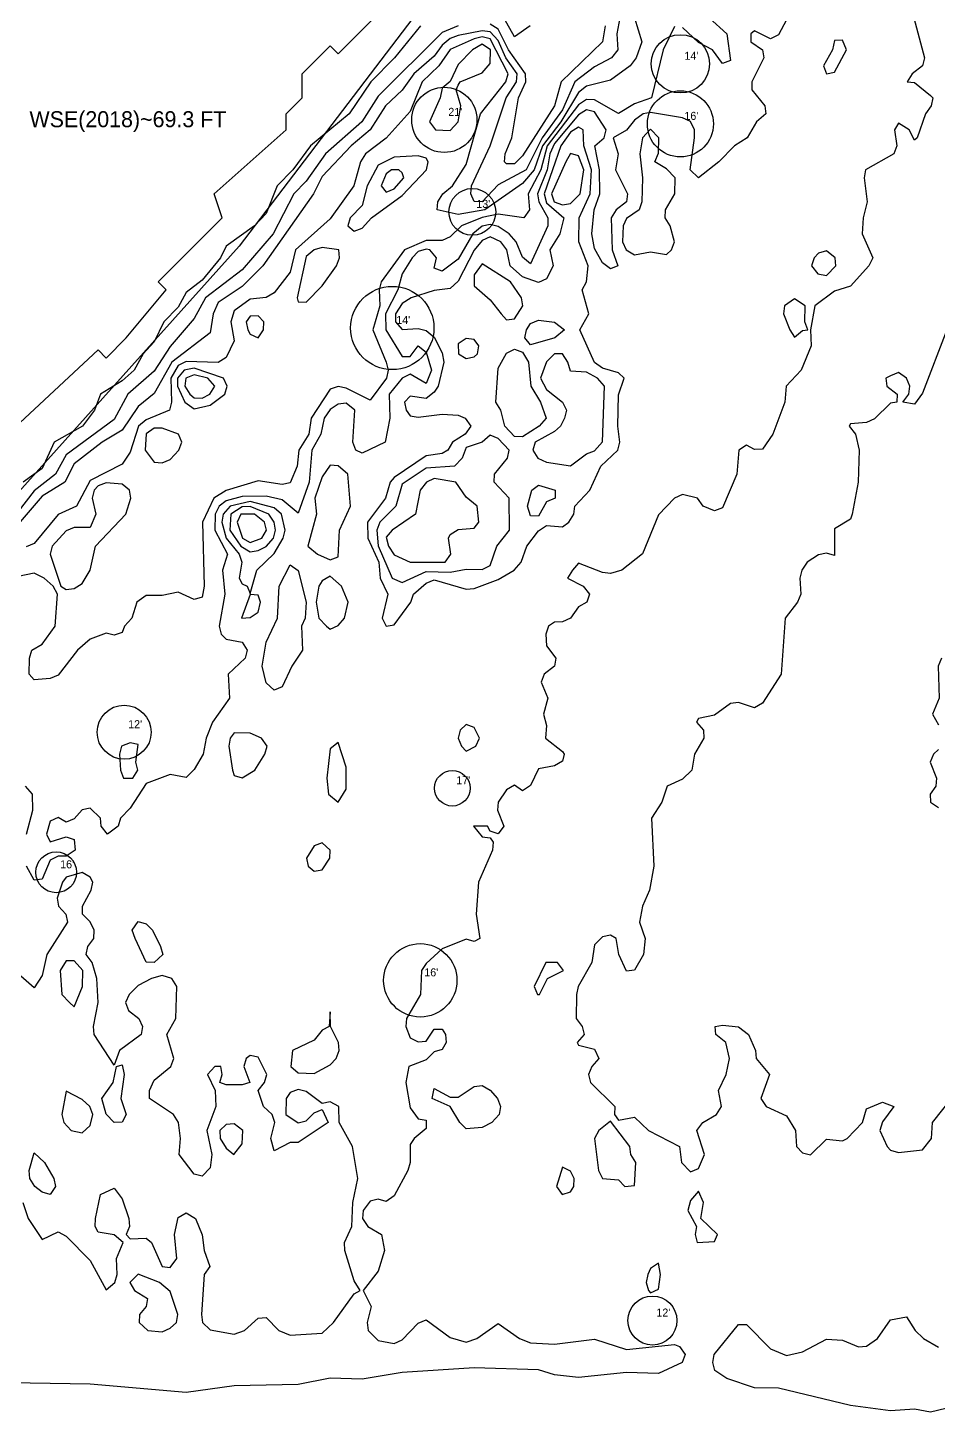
# Model space of a CAD drawing. Extents: x 425736 to 427074, y 1578339 to 1579567.
# Drawn here: x 426025.4 to 426253, y 1578520.6 to 1578866.5 of the extents above; entities that cross this region are included whole.
import ezdxf
from ezdxf.enums import TextEntityAlignment as Align

# ---------------------------------------------------------------- set-up
doc = ezdxf.new("R2010")
doc.units = 21
doc.header["$MEASUREMENT"] = 0
for name, color, linetype in [('C-TOPO-HALF', 9, 'Continuous'), ('C-TOPO-MAJR', 3, 'Continuous'), ('C-TOPO-MINR', 8, 'Continuous'), ('C-WATR-ANNO', 5, 'Continuous'), ('C-WATR-LIDAR', 5, 'Continuous'), ('C-WATR-OVERTURE', 4, 'Continuous'), ('L-PLNT-ANNO', 92, 'Continuous'), ('L-PLNT-TREE', 92, 'Continuous')]:
    doc.layers.add(name, color=color, linetype=linetype)

msp = doc.modelspace()

# ---------------------------------------------------------------- linework, layer by layer
at = {"layer": 'C-TOPO-HALF'}
for points, elevation in [([(426246.8090349076, 1578869), (426249.4922349764, 1578859.0000000002), (426248.958285931, 1578857), (426246.43654822337, 1578855), (426245.1328125, 1578853), (426247, 1578852.8528778085), (426251, 1578849.60815822), (426251.5419695969, 1578849), (426251.2008305021, 1578847.0000000002), (426249.75870532286, 1578845), (426247.6627651792, 1578839), (426247, 1578838.4651711923), (426245.63469387754, 1578841), (426243, 1578842.6865139948), (426241.97967980296, 1578841), (426242.61941631924, 1578837), (426241.8430913349, 1578835), (426234.7542174929, 1578831), (426234.3849159828, 1578829), (426235.19592242665, 1578823), (426234.15100222715, 1578819), (426233.92318651313, 1578815), (426236.59657947684, 1578809), (426235.59860687854, 1578807), (426231, 1578801.9274814706), (426227, 1578800.6693938267), (426222.08080808085, 1578797), (426221.021009418, 1578791), (426221.2077543186, 1578787), (426218.6903521567, 1578781), (426214.95636732626, 1578777), (426214.63253012043, 1578773), (426211.62893710623, 1578765), (426209, 1578761.2473170732), (426207, 1578761.1253012049), (426205, 1578762.181002244), (426203.07849102526, 1578761), (426202.571280133, 1578755), (426198.99999999994, 1578746.6019402756), (426197, 1578745.805551073), (426194.2033898305, 1578747), (426192.801208865, 1578749), (426189, 1578749.9147065813), (426187, 1578749.0003617944), (426183, 1578744.844238856), (426179, 1578735.0429424944), (426173.8614008941, 1578731), (426171, 1578730.1300460957), (426169, 1578730.419456894), (426163, 1578732.773490196), (426161.5050905725, 1578731), (426160.3211275792, 1578729), (426164.1617647059, 1578727), (426165.7965747703, 1578725), (426165.11064842355, 1578723), (426163, 1578721.7933740192), (426161, 1578718.982770998), (426159, 1578718.0447235592), (426157, 1578718.032000938), (426155.57193836174, 1578717), (426154.85724858154, 1578715), (426155, 1578712.0651277823), (426157.3533882204, 1578709), (426157.0465116279, 1578707), (426154.43948126805, 1578705), (426153.70776886924, 1578703), (426155.3687405159, 1578699), (426154.25435323385, 1578695), (426155, 1578692.1636363636), (426154.77654584224, 1578689), (426159, 1578685.6619333697), (426159.4732526357, 1578685), (426159, 1578683.2370909092), (426157, 1578682.1018052679), (426153, 1578681.3123980423), (426151, 1578677.1864781263), (426149, 1578675.854030501), (426147, 1578677.271130262), (426145, 1578676.1172302086), (426142.92877519096, 1578673), (426142.828685259, 1578671), (426144.3868828298, 1578667), (426143, 1578665.0951417002), (426141, 1578665.8158546656), (426140.27245053276, 1578667), (426136.77188328916, 1578667), (426139, 1578664.355987055), (426141, 1578664.1475409835), (426141.6768447837, 1578663), (426141.5115623237, 1578661), (426138.03693061776, 1578653), (426137.4767093435, 1578645), (426138.36341463414, 1578639), (426137, 1578638.2045535399), (426135, 1578638.7635539968), (426129, 1578636.3936699233), (426125, 1578632.7118826828), (426123.80864475464, 1578631), (426123.56339759706, 1578625), (426120.07350840565, 1578619), (426119.9134868421, 1578617), (426121, 1578614.0994681453), (426123, 1578613.1196647324), (426125, 1578613.2967032967), (426127, 1578616.2734922862), (426129, 1578616.3022442437), (426129.8382739212, 1578615), (426129.9446738233, 1578613), (426129, 1578611.1993704094), (426127, 1578610.604024434), (426125, 1578608.6782222223), (426120.6760767866, 1578607), (426119.9227857684, 1578603), (426121, 1578596.6194690266), (426123, 1578593.9238875879), (426125, 1578593.5659394334), (426125, 1578591.4454382826), (426121.9410548087, 1578589), (426121, 1578587.4769874478), (426121, 1578583), (426120.39762748417, 1578581), (426117, 1578574.679863287), (426115, 1578573.223959647), (426113, 1578573.8151320484), (426111, 1578573.3151107372), (426109.2527784958, 1578571), (426109.0945859191, 1578569), (426110.35275968455, 1578567), (426113.84361471864, 1578565), (426114.5717299578, 1578561), (426113, 1578555.868677494), (426109.2059123343, 1578551), (426111.19467125053, 1578547), (426110.22647344705, 1578543), (426110.46517200064, 1578541), (426113, 1578538.5336480755), (426117, 1578537.7876573284), (426119, 1578538.689490892), (426123, 1578542.871114913), (426125, 1578543.6565414332), (426131.00000000006, 1578539.2595118745), (426135, 1578538.0789971976), (426137.66731739056, 1578539), (426143, 1578542.7543446245), (426148.27300984284, 1578539), (426151, 1578537.9512902086), (426157.00000000006, 1578537.5767054693), (426167, 1578538.8432328417), (426175, 1578536.274908534), (426187, 1578537.5109640048), (426188.27286781755, 1578537), (426189.67931599903, 1578535), (426188.9231927711, 1578533), (426183, 1578530.2681740124), (426175, 1578530.5154353844), (426163, 1578529.303260201), (426157, 1578529.9371923606), (426153, 1578531.1635361603), (426137, 1578531.6923615977), (426119, 1578530.5159656464), (426109, 1578528.869058501), (426101, 1578529.100294985), (426093, 1578527.5177735393), (426077, 1578527.1861427096), (426065, 1578525.5401007363), (426041, 1578527.5827223463), (426021, 1578527.9693671279)], 72.5), ([(426173.32384209026, 1578868.9999999998), (426172.60250588635, 1578865), (426172.8223758413, 1578861), (426171.2467756253, 1578859), (426167, 1578856.7634707254), (426162.0776905267, 1578853), (426159, 1578846.03585343), (426153.95722676045, 1578839), (426149.9380227641, 1578831), (426143, 1578827.226709241), (426139, 1578823.0110014009), (426137, 1578823.087606539), (426136.1668999939, 1578825), (426136.28878582414, 1578827), (426140.9727209566, 1578837), (426144.9415940626, 1578849), (426147.56405667897, 1578853), (426147.70803014364, 1578855), (426144.8410414442, 1578859), (426143, 1578863.3079070533), (426141, 1578865.4861892476), (426139, 1578865.7420310297), (426133, 1578864.6156347084), (426131, 1578863.8531014891), (426129, 1578862.1387180919), (426127, 1578859.379366168), (426121.9200274494, 1578855), (426119, 1578850.9131226568), (426114.8073478217, 1578847), (426110.99807177956, 1578841), (426106.1939534727, 1578837), (426099, 1578829.372658415), (426096.84460661514, 1578825), (426084.14716802805, 1578807), (426079, 1578801.856195453), (426073, 1578797.8646148373), (426071.7398139236, 1578795), (426071, 1578790.2700374532), (426061.3796154396, 1578783), (426057, 1578775.1523564379), (426053, 1578771.854282536), (426049, 1578765.986960968), (426044.0149062056, 1578763), (426037, 1578757.5732921388), (426034.689299764, 1578753), (426029, 1578749.4845945826), (426023, 1578742.5225567336)], 70.5), ([(426187, 1578866.8569249026), (426184.1638491105, 1578861), (426181.2817301105, 1578849), (426177, 1578847.4701408863), (426173, 1578845.0674331195), (426167, 1578848.4755480266), (426165, 1578848.6000878685), (426163, 1578847.2785427074), (426155.2300008171, 1578837), (426153.5949888133, 1578831.0000000002), (426150.49254350853, 1578825), (426150.816301837, 1578821), (426149.3646929165, 1578819), (426143, 1578819.919300905), (426139, 1578819.0951878265), (426133.81713500945, 1578817), (426131, 1578814.2725140713), (426129, 1578813.3303658203), (426125, 1578813.3860222208), (426119.5868916679, 1578811), (426113.6897184335, 1578803), (426113.18534664606, 1578801), (426113.38110953954, 1578797), (426111.5982135673, 1578791), (426114.95670693927, 1578783), (426115.44128166913, 1578781), (426115.07697987225, 1578779), (426111, 1578773.4931111403), (426105, 1578776.44578088), (426103, 1578776.8758510516), (426101, 1578776.2160629039), (426096.19288673333, 1578769), (426095.6673381295, 1578765), (426093.15146278974, 1578761.0000000002), (426092.7305954413, 1578757), (426091, 1578752.83), (426089, 1578752.3691924266), (426083, 1578753.3299657225), (426075, 1578750.87218798), (426071.9414024976, 1578749), (426069.0357987699, 1578743), (426069.5166832233, 1578727), (426069, 1578724.2717216772), (426067, 1578723.6906290115), (426063, 1578725.5140447957), (426059, 1578724.6441021762), (426055, 1578724.6349946563), (426052.66318292764, 1578723), (426051.3822553897, 1578719), (426049.5750864167, 1578717), (426049, 1578715.3934191703), (426047, 1578714.7725508108), (426045, 1578715.2328732747), (426041, 1578713.7378290659), (426037.83320207905, 1578711), (426033, 1578704.7658501952), (426031, 1578703.8899612748), (426027, 1578703.6036508223), (426025.7348943835, 1578705), (426025.8403984248, 1578709), (426026.4019393181, 1578711), (426029, 1578712.4623154623), (426032.25705760845, 1578717), (426032.87615907687, 1578725.0000000002), (426031.7519850537, 1578727), (426029.5226427197, 1578729), (426027, 1578730.2599693942), (426023, 1578729.4088705257)], 71.5), ([(426123.5535534093, 1578866.9999999998), (426117.07270871144, 1578859), (426111.11366923817, 1578853), (426105.74742507807, 1578845), (426096.1027091907, 1578837), (426091.64724617417, 1578830.9999999998), (426087.7032480635, 1578827), (426085, 1578820.1195023148), (426082.05683488486, 1578817), (426075, 1578811.9156200942), (426073.5533251609, 1578809), (426069, 1578803.4175561692), (426065, 1578800.3476200288), (426063, 1578796.7127678413), (426059.40742763516, 1578793), (426057, 1578788.0156923924), (426054.2331721829, 1578785), (426051.96450373053, 1578781), (426049, 1578778.3330792037), (426043.62424242427, 1578775), (426042.0870679346, 1578771), (426039.0694801105, 1578767), (426031.99590099324, 1578763), (426029, 1578756.383806063), (426024.237161704, 1578753)], 69.5), ([(426150.97273542604, 1578867), (426147, 1578864.2506734724), (426144.34399260633, 1578869)], 69.5), ([(426195.69364461733, 1578869), (426200.122542595, 1578865), (426201, 1578858.305534496), (426199, 1578857.5423648807), (426196.48235774017, 1578861), (426193, 1578862.8174457122), (426189, 1578866.5907118055)], 71.5), ([(426253.7319778189, 1578709), (426252.8858681023, 1578707), (426253.1783919598, 1578699), (426251.512, 1578695), (426253, 1578692.3507853402)], 73.5), ([(426253, 1578686.1603960397), (426251.72207414586, 1578685), (426250.916864139, 1578683), (426252.5348652932, 1578679), (426252.34568690095, 1578677), (426250.88300901756, 1578675), (426250.9758477677, 1578673), (426253, 1578671.7126055488)], 73.5), ([(426024.140856538, 1578573), (426025.5345194354, 1578569), (426029, 1578563.736168267), (426033, 1578565.6788189989), (426035, 1578564.5462077758), (426041, 1578558.5086004692), (426045.00000000006, 1578551.1498871334), (426047.12486883526, 1578553), (426047.74305758555, 1578555), (426047.5730458221, 1578559), (426049.2728077945, 1578563), (426047, 1578564.9083003954), (426043, 1578565.6023424428), (426042.2158130802, 1578567), (426042.33468108764, 1578569), (426043.58236936573, 1578575), (426047, 1578576.5714285714), (426049, 1578573.8736842107), (426050.6313518696, 1578569), (426050.7921568628, 1578567), (426049.9756097561, 1578565), (426051, 1578563.9065550906), (426055, 1578564.058569667), (426056.3220404235, 1578563), (426059, 1578557.0134073049), (426061, 1578556.7194416071), (426062.6593636883, 1578558.9999999998), (426062.03983822046, 1578565), (426063, 1578569.2680543757), (426065, 1578570.3857336037), (426067.3159931213, 1578569), (426069, 1578564.8840406456), (426069.44768691325, 1578561), (426070.9366377108, 1578557), (426069.4848273457, 1578555), (426068.8362921229, 1578545), (426069.0523079319, 1578543), (426071.00000000006, 1578541.160823227), (426077, 1578540.1129023533), (426079.54062430817, 1578541), (426083, 1578544.0769488122), (426085, 1578544.2563694268), (426088.1290684624, 1578541), (426091, 1578539.8342991848), (426099, 1578540.3796440582), (426101.8293353705, 1578543), (426107, 1578550.1547277938), (426108.48989898997, 1578551.0000000002), (426107, 1578553.4539239814), (426104.65045992116, 1578561), (426104.52435897436, 1578563), (426106.38276323327, 1578567), (426106.6300794022, 1578573), (426107.8574875989, 1578579), (426106.558265041, 1578587), (426103.25471555756, 1578593), (426103.14937759336, 1578597), (426101, 1578598.1688942893), (426099, 1578597.7366758785), (426094.99999999994, 1578600.69701897), (426093, 1578601.2221386957), (426091, 1578600.500485594), (426089.9544326641, 1578599), (426089.9349019608, 1578595), (426093, 1578592.9392935983), (426095, 1578593.3609630582), (426097, 1578595.3645418326), (426099, 1578596.2705238466), (426100.4967884828, 1578593), (426093, 1578588.0061349692), (426091, 1578587.963259367), (426087, 1578585.87394958), (426086.10951609176, 1578589), (426087.16820040904, 1578593), (426086.44052863435, 1578595), (426084.2756028001, 1578597), (426083.00188545836, 1578601), (426084.5369630369, 1578603), (426085.11425339367, 1578605), (426083, 1578609.349172677), (426081, 1578609.7037453786), (426080.0155160782, 1578609), (426079.3824576392, 1578607), (426080.8926089703, 1578603), (426079, 1578602.3991576978), (426075, 1578602.3775305208), (426073.377768828, 1578603), (426074.00193215976, 1578605), (426073.63697197824, 1578607), (426072.1443820225, 1578607), (426070.3055859803, 1578605), (426072.2492299451, 1578601), (426072.41310818854, 1578597), (426070.18674577225, 1578591), (426071.3820314053, 1578585), (426071, 1578581.670886076), (426069, 1578579.5935687928), (426067, 1578580.0972845843), (426063.220676742, 1578585), (426063.5559598633, 1578589), (426063.0525686977, 1578593), (426061.80790340283, 1578595), (426055.85150475183, 1578599), (426055.8119032858, 1578601), (426057, 1578603.5536891343), (426061.1406670253, 1578607), (426061.8931465065, 1578609), (426060.18828792195, 1578615), (426062.4274791414, 1578619.0000000002), (426062.64025315735, 1578627), (426061.4324254103, 1578629), (426059, 1578629.705106383), (426056.2868898979, 1578629), (426053, 1578627.1748268919), (426050.7544333529, 1578625), (426049.79978612746, 1578623), (426050.57759784075, 1578621), (426053.14217212604, 1578619.0000000002), (426054.04565394815, 1578617), (426053.7791015215, 1578615), (426048.3667553192, 1578611), (426047, 1578607.3424291066), (426041.99770817417, 1578615), (426041.79720125615, 1578617), (426042.96090448013, 1578622.9999999998), (426042.6533318537, 1578629), (426041.5104003579, 1578633), (426040.016491228, 1578635), (426040.41680312384, 1578637), (426041.9184223956, 1578639), (426041.9654734166, 1578641), (426041, 1578643.154046318), (426039.04492214415, 1578645), (426039.1007212777, 1578647), (426041.2712454502, 1578651), (426041.6389779559, 1578653), (426041, 1578654.3054247699), (426039, 1578655.4306880343), (426035, 1578654.2791982149), (426034.1112353554, 1578653), (426032.7593706981, 1578649), (426033.1044987602, 1578647), (426034.926669933, 1578645), (426035.35770342837, 1578643), (426030.175525075, 1578635), (426029, 1578629.7025145069), (426026.99999999994, 1578626.6159638553), (426023, 1578630.0955696204)], 72.5), ([(426259, 1578522.4963297574), (426251, 1578520.5743340016), (426247, 1578521.3905640298), (426241, 1578520.958242443), (426231, 1578522.3132054177), (426213, 1578526.5676037483), (426207, 1578526.7110243316), (426200.0856015779, 1578529), (426197.12676886795, 1578531), (426196.59474671667, 1578533), (426196.96042780747, 1578535), (426203, 1578542.528141593), (426205, 1578542.5227383864), (426211, 1578536.4296767754), (426215, 1578534.7524799244), (426219, 1578535.6835443038), (426225, 1578538.819038076), (426229, 1578538.5591673795), (426233, 1578536.9190252325), (426235, 1578537.0954426597), (426237.7737556561, 1578539), (426241, 1578543.646897309), (426245, 1578544.4118589745), (426247.13894837024, 1578541), (426249.2569165423, 1578539), (426253, 1578536.8859310248)], 72.5)]:
    msp.add_lwpolyline(points, dxfattribs=dict(at, elevation=elevation))
for points, elevation in [([(426224.26381309686, 1578857), (426225.00000000006, 1578855.0412885663), (426226.99999999994, 1578855.386312278), (426229.98986058304, 1578861), (426229, 1578863.4173213732), (426227, 1578863.3329155175), (426226.4708272995, 1578861), (426224.26381309686, 1578857)], 72.5), ([(426127.2698884758, 1578841), (426131, 1578840.8277412662), (426132.9710083138, 1578843), (426133.65567442373, 1578847), (426132.46303156024, 1578851), (426133, 1578852.199205824), (426133.4513241328, 1578853), (426139, 1578855.2241630277), (426141, 1578857.564405113), (426141.0730669819, 1578861), (426139, 1578862.428173746), (426136.5101209075, 1578861), (426133, 1578857.3094694426), (426131, 1578853.0477619406), (426129, 1578851.4336392956), (426128.50414602924, 1578849), (426125.75822021114, 1578843), (426127.2698884758, 1578841)], 71.5), ([(426114.95390792587, 1578717), (426117, 1578717.3397996165), (426121.114608076, 1578723), (426121.78029624524, 1578725), (426125, 1578727.77487713), (426127, 1578728.5891687293), (426135, 1578726.2670424334), (426137, 1578726.4283929686), (426143, 1578728.670522388), (426146.97066253773, 1578731), (426148.7381755639, 1578733), (426150.158401132, 1578737), (426153, 1578740.8512171903), (426155, 1578742.1578361532), (426159, 1578741.7980295566), (426160.6045594038, 1578743), (426161.8369645495, 1578745), (426162.12649164675, 1578747), (426165.90330546047, 1578751), (426168.6378735451, 1578757), (426172.84911022393, 1578761), (426173.3927402926, 1578763), (426172.8435965518, 1578767), (426173, 1578774.7734983952), (426174.48566214804, 1578779), (426173, 1578780.2724532515), (426169, 1578781.42082316), (426166.99999999994, 1578782.8704298418), (426163.35024053545, 1578791), (426165.57531151583, 1578795), (426163.9729574223, 1578801), (426165.0132303674, 1578803), (426165.47988787043, 1578807), (426163.110996263, 1578813), (426163.1882509643, 1578819), (426165.98501753266, 1578825), (426166.248015062, 1578831), (426164.3372427446, 1578837), (426164.21039127646, 1578841), (426163, 1578841.6594059404), (426161, 1578840.459353575), (426158.6019543504, 1578837), (426154.4581100828, 1578825), (426155, 1578822.7726735687), (426159.3987168825, 1578819), (426158.3543553433, 1578815), (426155.84164200036, 1578811), (426156.7137713771, 1578807), (426155, 1578803.7740690561), (426153.00000000006, 1578802.871120108), (426149.00000000006, 1578804.263014753), (426145.93975760456, 1578807), (426145.08477884746, 1578811), (426143.65698741697, 1578813), (426141, 1578814.243972281), (426139, 1578813.361740489), (426137, 1578810.9351460785), (426133, 1578803.2211522856), (426131, 1578801.397432649), (426127, 1578800.8517909185), (426121.2294596595, 1578799), (426119, 1578797.576757833), (426117.27587396005, 1578795), (426117.3337495198, 1578793), (426118.99999999994, 1578791.1085854454), (426123, 1578791.3957538335), (426125, 1578790.8414830402), (426127, 1578789.2050872913), (426129, 1578785.2966966052), (426129.3477842004, 1578783), (426127.9554940453, 1578777), (426127, 1578775.4512072732), (426125, 1578773.9101026682), (426121, 1578774.5035658914), (426119.53637186845, 1578773), (426119.9866802237, 1578771), (426121, 1578769.5225706026), (426123, 1578769.22259012), (426129, 1578769.9634335525), (426133, 1578769.7195898711), (426134.7096456693, 1578769), (426136.14109320886, 1578767), (426134.69250331126, 1578765), (426131.51747663267, 1578763), (426130.39414133003, 1578761), (426129, 1578760.1270482899), (426125, 1578759.5345813478), (426117, 1578754.1536857781), (426115.9359003709, 1578753), (426114.81204521656, 1578749), (426110.30463336746, 1578743), (426110.3868622994, 1578739), (426113.13048106804, 1578733), (426113.4610813075, 1578729), (426115.40800000005, 1578725), (426114.00274426554, 1578719), (426114.95390792587, 1578717)], 72.5), ([(426174.9067818077, 1578811), (426177, 1578809.7557441525), (426181, 1578810.5622108595), (426185, 1578809.8859621284), (426186.24900670105, 1578811), (426187.012535276, 1578813), (426185.9582582244, 1578817), (426184.7260590649, 1578819), (426184.763760151, 1578821), (426187.0669813151, 1578825), (426187.1957489399, 1578829), (426185, 1578831.2576295245), (426182.11545988254, 1578833), (426183.00000000006, 1578835.195631529), (426183.11869068904, 1578839), (426181, 1578841.179071295), (426179.05004210275, 1578839.0000000002), (426178.32385542174, 1578835), (426179.01602632896, 1578829), (426178.8777918744, 1578823), (426178.2178427869, 1578821), (426175, 1578818.8202498767), (426174.2174348312, 1578817), (426174.06656625983, 1578813), (426174.9067818077, 1578811)], 72.5), ([(426105.3970684039, 1578817), (426107, 1578815.7072113492), (426109, 1578816.448529768), (426111.3286850419, 1578819), (426119, 1578824.57243776), (426125.0366364813, 1578831), (426125.4885670732, 1578833), (426125, 1578833.894522619), (426123, 1578834.497778376), (426117, 1578834.1450442974), (426113, 1578832.1990338955), (426110.2129026656, 1578827), (426109, 1578822.0763150332), (426106.0150142376, 1578819), (426105.3970684039, 1578817)], 71.5), ([(426092.76579657965, 1578799), (426093, 1578798.0574171345), (426095, 1578797.9247229653), (426099, 1578802.0677179443), (426102.5717713479, 1578807), (426103.34946895426, 1578809), (426103.152222765, 1578811), (426099, 1578811.5823373564), (426097, 1578811.001491501), (426095, 1578809.3810222875), (426092.76579657965, 1578799)], 71.5), ([(426222.85848770116, 1578805), (426225, 1578804.6231477773), (426227.34766404895, 1578807), (426227.1821451509, 1578809), (426225, 1578810.7650784906), (426223, 1578810.2257109978), (426221.9445073613, 1578809), (426221.2778457772, 1578807), (426222.85848770116, 1578805)], 72.5), ([(426215.8186150827, 1578791), (426217, 1578789.1654331738), (426219, 1578790.8810732416), (426220.3067729084, 1578791), (426219.6077586207, 1578793), (426219.6500927644, 1578797), (426217.00000000006, 1578798.8176572418), (426214.4734299517, 1578797), (426214.2521377398, 1578795), (426215.8186150827, 1578791)], 72.5), ([(426080.4342925427, 1578791), (426081, 1578789.981627907), (426083, 1578789.065656979), (426084.2906538482, 1578791), (426084.4295966452, 1578793.0000000002), (426083, 1578794.53983702), (426081, 1578794.4601981249), (426079.96391364385, 1578793), (426080.4342925427, 1578791)], 71.5), ([(426151, 1578787.2940700809), (426149.6335618287, 1578789), (426150.05172348267, 1578791), (426151, 1578792.6120945858), (426153, 1578793.4839460868), (426157, 1578792.9816219371), (426159.57284961967, 1578791), (426157.0898654299, 1578789), (426151, 1578787.2940700809)], 72.5), ([(426147, 1578764.4279426732), (426144.65235765773, 1578767.0000000002), (426143.6191783557, 1578771), (426142.4170872257, 1578773), (426143, 1578781.4475120385), (426145, 1578785.1771369723), (426147, 1578786.2282725584), (426149, 1578785.484914261), (426150.51807466586, 1578783), (426151.15274081955, 1578777), (426153.57369155064, 1578773), (426154.9669639559, 1578769), (426153.217512919, 1578767), (426149, 1578764.2765833442), (426147, 1578764.4279426732)], 72.5), ([(426064.63485223125, 1578773), (426067, 1578771.2750492983), (426071, 1578772.197847358), (426074.64889098634, 1578775.0000000002), (426075.2218590864, 1578777), (426074.28458084335, 1578779), (426067, 1578781.4366204338), (426064.47041585576, 1578781), (426062.8552115475, 1578779), (426062.8594472645, 1578777), (426064.63485223125, 1578773)], 71.5), ([(426056.2128751534, 1578759), (426057, 1578758.0055676932), (426059, 1578757.7659192826), (426061, 1578758.677610139), (426063.1782168721, 1578761), (426063.9342783505, 1578763), (426063.0956470818, 1578765), (426059, 1578766.4612198796), (426057, 1578766.439128557), (426055, 1578765.0308692614), (426054.77112173015, 1578761), (426056.2128751534, 1578759)], 71.5), ([(426097.85195408977, 1578735), (426101, 1578733.5479075364), (426103, 1578734.33792425), (426103.335621285, 1578741), (426106.0836811767, 1578747), (426105.42493547034, 1578755), (426103, 1578757.0720141123), (426101, 1578757.2109693878), (426099, 1578754.3042026567), (426097.1041612144, 1578749), (426097.5196136022, 1578745), (426095.3916230367, 1578737), (426097.85195408977, 1578735)], 72.5), ([(426033.67152550886, 1578727), (426035, 1578726.1626801838), (426037, 1578726.3801348866), (426039, 1578727.6716903308), (426041.01306521246, 1578731), (426042.33074806107, 1578737), (426049.932162442, 1578745), (426051.1904974099, 1578749), (426050.82023111114, 1578751), (426049, 1578752.4546229471), (426045, 1578752.8480149843), (426043, 1578752.06997193), (426041.9976238, 1578751), (426041.5102705262, 1578749), (426042.38860040694, 1578745), (426041, 1578741.641196744), (426037, 1578741.6514526224), (426035, 1578740.7879366504), (426031.4731656362, 1578736.9999999998), (426031.03024808055, 1578735), (426033.67152550886, 1578727)], 71.5), ([(426120.93291404616, 1578733), (426129.69098901097, 1578733), (426131.12196526246, 1578735), (426130.5142955268, 1578739), (426131, 1578739.9320372352), (426133, 1578741.1665086288), (426137, 1578741.4472864403), (426138.14551832585, 1578743), (426137.7342102808, 1578747), (426135, 1578749.2384065215), (426132.3402971899, 1578753), (426127, 1578753.9019487118), (426125.0486212868, 1578753), (426123.491441246, 1578751), (426122.2834680643, 1578745), (426116.4713579529, 1578741), (426115, 1578739.2409789334), (426115.5523214218, 1578737), (426117, 1578734.8048123696), (426120.93291404616, 1578733)], 73.5), ([(426151, 1578744.576474713), (426150.2649918434, 1578747), (426151.4067073171, 1578751), (426153, 1578752.2410353837), (426157.1966979451, 1578751), (426157.1630309989, 1578749), (426155, 1578748.059918835), (426153, 1578744.4511554623), (426151, 1578744.576474713)], 72.5), ([(426080.22515574016, 1578727), (426081, 1578725.140263439), (426082.6284246575, 1578730.9999999998), (426087, 1578735.118489887), (426089.268565376, 1578739), (426089.73757563846, 1578741), (426088.83291353896, 1578744.9999999998), (426087, 1578746.5949048456), (426081, 1578748.148674915), (426075.9813553168, 1578747), (426074.2444873652, 1578745), (426073.9144191353, 1578743), (426074.96270226664, 1578739), (426078.2035522571, 1578735), (426078.88526382705, 1578733), (426078.2142236956, 1578729), (426079, 1578727.5864394747), (426080.22515574016, 1578727)], 72.5), ([(426079.0367744178, 1578739), (426081, 1578737.9403200692), (426083.8747423305, 1578739), (426085.085164694, 1578741), (426084.57174132706, 1578743), (426082.04126511305, 1578745), (426078.6700421941, 1578745), (426077.7408160135, 1578743), (426079.0367744178, 1578739)], 73.5), ([(426100.0909366475, 1578717), (426101, 1578716.2209715126), (426103.00000000006, 1578717.134410761), (426104.557347858, 1578719), (426105.5015445871, 1578723), (426103.84801957227, 1578727), (426101, 1578729.465274819), (426098.99999999994, 1578728.3574698642), (426098.17544710054, 1578727), (426097.48811658897, 1578723), (426098.1453898282, 1578719), (426100.0909366475, 1578717)], 72.5), ([(426078.8388888889, 1578719), (426081, 1578719.135565085), (426083, 1578720.5350544), (426083.59051611216, 1578723), (426083, 1578724.7586475944), (426081, 1578724.9135396094), (426078.8388888889, 1578719)], 72.5), ([(426076.58371626434, 1578681), (426077, 1578679.683585755), (426079, 1578679.0803353125), (426082.12114633084, 1578681), (426084.6782259133, 1578685), (426085.2068576797, 1578687), (426083.8204652027, 1578689), (426081, 1578690.2327834815), (426077, 1578690.3258994073), (426075.9869512578, 1578689), (426075.6469308053, 1578687), (426076.58371626434, 1578681)], 72.5), ([(426133.79879477737, 1578687), (426135, 1578685.7955689828), (426137.3679101637, 1578687), (426138.2571744948, 1578689), (426137, 1578691.7065970113), (426135, 1578692.4029950083), (426133.4528440367, 1578691), (426132.9915884341, 1578689), (426133.79879477737, 1578687)], 72.5), ([(426100.52518232516, 1578675), (426103, 1578673.029422149), (426105, 1578676.2871595332), (426105, 1578681.7359339837), (426103, 1578687.909852486), (426101, 1578686.3833281684), (426100.13646532444, 1578679), (426100.52518232516, 1578675)], 72.5), ([(426095.5015139003, 1578657), (426097, 1578655.767768221), (426099, 1578656.1085043987), (426100.91617122473, 1578659), (426101, 1578661.0699582554), (426099, 1578662.8463254983), (426097, 1578662.0948096886), (426095.0243241263, 1578659), (426095.5015139003, 1578657)], 72.5), ([(426091.1512522508, 1578607), (426092.99999999994, 1578605.3844943498), (426097, 1578605.191997655), (426101.00000000006, 1578607.3730874031), (426102.4909719554, 1578609), (426103.26209560595, 1578611), (426103.0895698291, 1578613), (426101.06873879256, 1578617), (426101, 1578620.6356164385), (426100.69710272166, 1578617), (426099, 1578616.0330165084), (426097, 1578613.5720394738), (426091.56644493714, 1578611), (426091.1512522508, 1578607)], 72.5), ([(426047, 1578592.9874680305), (426045, 1578595.0766016713), (426043.8922298721, 1578599), (426046.72912040993, 1578603.0000000002), (426047.5871559633, 1578607), (426049, 1578607.3829893062), (426049.47399047785, 1578605), (426048.70371471025, 1578599), (426049.9940089229, 1578595), (426049, 1578593.031305226), (426047, 1578592.9874680305)], 72.5), ([(426135, 1578591.4165289255), (426133.3541875448, 1578593), (426131, 1578596.965648855), (426126.4593406594, 1578599), (426127, 1578601.4436029212), (426131, 1578599.2919292538), (426133, 1578599.2765890989), (426137, 1578601.9956177156), (426139, 1578602.1945439833), (426140.99999999994, 1578601.039305601), (426142.80035364087, 1578599), (426143.5056268509, 1578597), (426143.2182784272, 1578595), (426141.37975742365, 1578593), (426139, 1578591.7707384676), (426135, 1578591.4165289255)], 72.5), ([(426029, 1578575.5576372626), (426027.1383711167, 1578577), (426025.8969664573, 1578579), (426025.717350552, 1578581), (426027, 1578585.4159733776), (426029.58539863897, 1578583), (426031.9343758236, 1578579), (426032.34824212454, 1578577), (426031, 1578575.0273714017), (426029, 1578575.5576372626)], 72.5), ([(426055.384787472, 1578541), (426059, 1578540.679483826), (426060.99999999994, 1578541.5831286767), (426062.5981446885, 1578543), (426062.9483236275, 1578545.0000000002), (426061, 1578550.719260533), (426058.35954063607, 1578553), (426053, 1578555.1027932959), (426050.90511727077, 1578553), (426052.1129798903, 1578551), (426055.36067933217, 1578549), (426054.9617730785, 1578547), (426053.3234120896, 1578545), (426053.2207822625, 1578543.0000000002), (426055.384787472, 1578541)], 72.5)]:
    msp.add_lwpolyline(points, close=True, dxfattribs=dict(at, elevation=elevation))
at = {"layer": 'C-TOPO-MAJR', "elevation": 70}
for points in [[(426133, 1578867.018533529), (426129, 1578865.3033531809), (426113, 1578849.4566035408), (426108.8621426224, 1578843), (426099.8053861074, 1578835), (426095, 1578828.2250789688), (426091.8575099276, 1578825), (426086.74038177414, 1578815), (426079, 1578806.0706293434), (426069.84859981353, 1578799), (426067, 1578793.8466896915), (426061, 1578786.8816815368), (426057, 1578780.703284695), (426050.4499067805, 1578775), (426047.00000000006, 1578768.6721811648), (426035, 1578759.8249456612), (426032.309411976, 1578755), (426027, 1578750.809642666), (426023, 1578745.6651219397)], [(426169.7315963998, 1578867), (426168.99511480215, 1578863), (426158.7137925498, 1578853), (426157, 1578846.9715764797), (426149, 1578834.4880982852), (426147, 1578832.4762109981), (426145, 1578832.4975869632), (426144.5119634703, 1578833), (426144.68201306247, 1578835), (426146.4022149302, 1578838.9999999998), (426148.04355247226, 1578849), (426149.8367901476, 1578853), (426149.76287330274, 1578855), (426145.52465373965, 1578861), (426143, 1578866.1782945734), (426141, 1578867.449662393)]]:
    msp.add_lwpolyline(points, dxfattribs=at)
at = {"layer": 'C-TOPO-MINR'}
for points, elevation in [([(426216.3172534886, 1578871), (426213, 1578864.7581504702), (426211, 1578863.7866948256), (426207, 1578865.7426243674), (426206.08257720165, 1578865), (426206.115942029, 1578863), (426209.01675977657, 1578861.0000000002), (426209.3361884369, 1578859), (426206.32804399764, 1578853), (426206.3643212218, 1578851), (426209.59975434287, 1578847), (426209.8242464174, 1578845), (426207.517744154, 1578843), (426205.1582616569, 1578839.0000000002), (426201.99717185163, 1578837), (426198.1088592047, 1578833), (426193, 1578829.0021822148), (426190.9462061436, 1578831), (426192.0336725472, 1578839), (426191.98336527403, 1578841), (426191, 1578843.0981818181), (426189, 1578843.9974476774), (426181, 1578845.3142217703), (426179.2035593812, 1578845.0000000002), (426177, 1578843.4434867552), (426175, 1578840.9362969995), (426171.7161490683, 1578839), (426172.9568776773, 1578835), (426172.2614155251, 1578831), (426175.2572058592, 1578825), (426175.02599683823, 1578823), (426172.4073274311, 1578821), (426171.23661132104, 1578819), (426171.44395731925, 1578811), (426172.85785631964, 1578807), (426171, 1578806.3166596014), (426169, 1578807.7828864804), (426167, 1578811.3843143517), (426166.40655451594, 1578815), (426166.96318240557, 1578821), (426168.40353215596, 1578825), (426168.30302413006, 1578831), (426167.11746595614, 1578837), (426169.442418102, 1578839), (426169.9606425703, 1578841), (426167, 1578845.5090890364), (426165, 1578845.982878707), (426163, 1578844.7830244065), (426157, 1578837.6123964665), (426155.8302457379, 1578835), (426155.22287660354, 1578831), (426152.8191047826, 1578825), (426153.1353966196, 1578823), (426155.3674354318, 1578819), (426155.3667355868, 1578817), (426151, 1578807.5165922423), (426149, 1578809.2254435637), (426147.43910521956, 1578813), (426145.7368935323, 1578815), (426142.99999999994, 1578816.883765068), (426141, 1578817.3498235708), (426139, 1578816.9672611398), (426136.6271422878, 1578815), (426133, 1578808.7290278357), (426129, 1578805.7063530553), (426127, 1578806.469775475), (426127.53508602356, 1578809), (426125.89107309486, 1578811), (426125, 1578811.226911257), (426123.00000000006, 1578810.575255814), (426121.44931473397, 1578808.9999999998), (426118.9985961485, 1578805), (426117.8632808114, 1578801), (426114.8014132174, 1578795), (426114.905558645, 1578791), (426119, 1578784.3802152032), (426121, 1578784.4115890083), (426123, 1578787.0252764614), (426125, 1578785.457127617), (426126.29500594526, 1578781), (426125, 1578777.618618077), (426121, 1578779.9984114845), (426119, 1578778.9777961047), (426115.7158023876, 1578775), (426115.90858259227, 1578769), (426114.72325525235, 1578763), (426109, 1578760.2171316308), (426107.4174741859, 1578761), (426106.6731073804, 1578763), (426107.14288072183, 1578771), (426105, 1578772.7103819016), (426103, 1578772.4962119914), (426101, 1578771.166776794), (426099.49653595674, 1578769), (426098.6507783802, 1578765), (426096.41419439437, 1578761), (426095.754632683, 1578753), (426093, 1578745.230779588), (426089, 1578748.5676234043), (426085, 1578749.4696455467), (426079, 1578749.4324284773), (426075, 1578748.2891803477), (426073.21371162357, 1578747), (426072.24509112386, 1578745), (426072.13161597576, 1578741), (426075.3425417215, 1578735), (426074.0492307693, 1578731), (426074.69369848445, 1578725), (426073.2730774718, 1578717), (426073.7649444206, 1578715), (426075, 1578713.751121617), (426078.9843520783, 1578713), (426080.1970378207, 1578711), (426079.69798196654, 1578709), (426075.49040349654, 1578705.0000000002), (426075.8448051948, 1578699), (426071.5474748539, 1578693), (426069.9596441569, 1578689), (426069.2208535739, 1578685), (426067, 1578681.154848409), (426065, 1578679.2268456374), (426061, 1578679.8954629875), (426055, 1578677.6982071712), (426051, 1578671.5443828017), (426048.5840202917, 1578669), (426048.01148137776, 1578667), (426045.37065052945, 1578665), (426043.7513363267, 1578667), (426043.60489924933, 1578669), (426041, 1578671.5566059488), (426039, 1578671.1313748532), (426037, 1578668.8678017023), (426035, 1578668.0288624787), (426033, 1578669.186053199), (426031, 1578668.3050108934), (426030.0670762929, 1578665), (426031, 1578663.1190640056), (426035, 1578664.3672030375), (426037, 1578663.6542682927), (426037.25121198763, 1578661), (426035, 1578659.55558532), (426033, 1578659.5669147805), (426031, 1578658.5608337373), (426029, 1578653.784397163), (426027, 1578653.4933072152), (426025.1109286627, 1578657)], 72), ([(426177.03248105274, 1578868.9999999998), (426178.8541528239, 1578863), (426177.45880430343, 1578859), (426175.9836869005, 1578857), (426171, 1578853.4023386415), (426165, 1578851.8887998275), (426163.00000000006, 1578850.3356794645), (426158.5790073095, 1578843), (426154.0441834255, 1578837), (426151.943478427, 1578831), (426149, 1578827.623344127), (426139.61231148493, 1578821), (426133, 1578819.838433147), (426127.67431514873, 1578821), (426127.84138628887, 1578823), (426129.1436677844, 1578825), (426131.5828120751, 1578827), (426135, 1578832.309683605), (426138.538589904, 1578844.9999999998), (426144.86710605957, 1578853), (426145.42558751756, 1578855), (426141, 1578863.7264480572), (426139, 1578864.224358389), (426137, 1578863.7207963634), (426131, 1578861.081079285), (426128.11849890125, 1578857), (426124.00520108, 1578853), (426121, 1578845.5843903702), (426114.99999999994, 1578838.8956158664), (426109.7833725952, 1578835), (426108.59013517696, 1578833), (426106.87392939214, 1578827), (426101, 1578818.8127430077), (426092.2858451995, 1578811), (426091, 1578805.4497836484), (426087, 1578800.2674962492), (426085, 1578799.1098109812), (426081, 1578798.7022328998), (426077, 1578795.7690603144), (426076.18659225875, 1578793), (426077, 1578788.2937484914), (426075, 1578784.1497891664), (426073, 1578782.8909004913), (426065, 1578783.113060806), (426063, 1578782.115854908), (426061.1414936457, 1578779), (426061.3663778255, 1578773), (426060.80675691867, 1578771), (426055, 1578768.5606849284), (426053.0800857648, 1578767), (426051, 1578760.4623331397), (426049, 1578757.5036465037), (426041, 1578753.416039877), (426037.613006135, 1578747.0000000002), (426033, 1578744.8811001019), (426027, 1578737.6194489466), (426025, 1578736.8560683066)], 71), ([(426255.11980531644, 1578791.0000000002), (426249, 1578775.2052919709), (426247, 1578772.4906103285), (426244.0938967136, 1578773), (426245.55485893413, 1578775), (426245.8164712299, 1578777), (426245, 1578778.9749340368), (426243, 1578780.378233512), (426241, 1578779.5228310502), (426239.8506900879, 1578779), (426240.0745929572, 1578777), (426242.68982387474, 1578775), (426242.56037735846, 1578773), (426241, 1578772.7140387278), (426236.99999999994, 1578768.8392584769), (426235, 1578767.9013139503), (426231, 1578767.5161505162), (426230.67688138416, 1578767), (426232.24640032445, 1578765), (426233.1971008657, 1578761), (426232.95745374524, 1578753), (426231.4172627563, 1578745), (426231, 1578743.7557767509), (426227, 1578741.32513181), (426227, 1578734.6414342627), (426225, 1578735.2420656267), (426223, 1578734.8224346077), (426220.165274463, 1578733), (426218.86749226006, 1578731), (426218.32176499756, 1578729), (426218.6120261438, 1578725), (426217.78089257685, 1578723), (426214.64005364326, 1578719), (426213.6439358555, 1578705), (426209, 1578697.76028588), (426207.00000000006, 1578696.6108726752), (426203, 1578697.9258434665), (426201, 1578697.6435215948), (426197, 1578694.7613031915), (426193, 1578693.9359861591), (426192.4915413534, 1578693), (426194.2666666667, 1578691), (426194.38662033016, 1578689), (426192.04314268753, 1578685), (426191.3515100671, 1578681), (426189, 1578678.7941385256), (426185.2314700812, 1578677), (426183.84173272934, 1578673), (426181.2398956975, 1578669), (426181.8418836141, 1578657), (426180.802631579, 1578651), (426179.03332383937, 1578647), (426178.29971621913, 1578643), (426179.6648619383, 1578639.0000000002), (426179.3160648875, 1578635), (426177, 1578631.0669235447), (426175, 1578630.7617348337), (426173.14547160955, 1578635), (426172.41890719865, 1578639), (426171, 1578639.8057128787), (426169, 1578639.3440178903), (426167, 1578637.3794492949), (426166.37547044497, 1578633), (426162.9201921301, 1578627), (426162.539829179, 1578625), (426162.48619801254, 1578619), (426163.9161425577, 1578617), (426164.4119601329, 1578615), (426162.708915145, 1578613), (426163, 1578612.2811671088), (426167, 1578611.3261231282), (426168.1446477814, 1578609), (426166.33398950135, 1578607), (426165.51637471444, 1578605), (426166.0274981217, 1578603), (426172.12923923007, 1578597), (426172.0635914332, 1578595), (426173, 1578593.5902777778), (426177, 1578594.3081201334), (426180.53903693316, 1578591), (426188.2328438717, 1578587), (426188.7853535354, 1578583), (426191, 1578580.6344229486), (426193, 1578581.4840821857), (426194.5149900067, 1578585), (426192.6162841057, 1578591), (426194.1397139714, 1578593), (426197.50754527166, 1578595), (426198.79515019903, 1578597), (426198.0336726703, 1578601), (426199.91575091577, 1578605), (426200.7747363697, 1578609), (426199.87383433897, 1578613), (426197.33255542594, 1578615), (426197.1871345029, 1578617), (426199, 1578617.3183568676), (426203, 1578616.8880145277), (426205.5361542581, 1578615), (426207.25462680496, 1578611), (426207.46884081373, 1578609), (426210.72513287776, 1578605), (426208.56629278115, 1578599), (426209.9641819942, 1578597), (426215, 1578594.6483014561), (426217.2282895896, 1578591.0000000002), (426217.5371875941, 1578587), (426219, 1578585.39669967), (426221, 1578584.8852053438), (426225, 1578588.855010661), (426229, 1578588.3828854582), (426230.19571639586, 1578589), (426233.9978749241, 1578593), (426235, 1578596.3833177132), (426239, 1578598.0510766148), (426241.8592092575, 1578597), (426239, 1578593.185211773), (426238.374912009, 1578591), (426240.18739285244, 1578587), (426241, 1578586.1021419205), (426243.00000000006, 1578585.5035472175), (426249, 1578586.1398373984), (426251.2426127527, 1578589), (426251.4971428571, 1578593), (426257, 1578599.8563106796)], 73), ([(426025.1158129176, 1578665), (426026.63781489345, 1578671), (426026.5540735801, 1578675), (426024.8044235599, 1578677)], 72)]:
    msp.add_lwpolyline(points, dxfattribs=dict(at, elevation=elevation))
for points, elevation in [([(426156.9883740243, 1578823), (426159, 1578822.3060937892), (426161, 1578822.5776176753), (426163.44192532613, 1578825), (426164.386688246, 1578831), (426162.99999999994, 1578834.4815617437), (426161, 1578835.0831060347), (426159.8635429294, 1578833), (426156.31285068695, 1578825), (426156.9883740243, 1578823)], 73), ([(426113.6797138971, 1578827), (426115, 1578825.4060182243), (426117, 1578826.2919997084), (426119.4189007109, 1578829), (426119, 1578830.26753831), (426118.1250314888, 1578831), (426116.304938784, 1578831), (426115, 1578830.0191842783), (426113.6797138971, 1578827)], 72), ([(426143.7477543936, 1578795), (426145, 1578793.5596925532), (426147, 1578793.791155867), (426149.113560578, 1578797), (426148.7551119177, 1578799), (426146.08021699823, 1578803), (426139, 1578807.5372757474), (426137, 1578804.8004080243), (426137, 1578802.0056338026), (426141, 1578798.5138043235), (426143.7477543936, 1578795)], 73), ([(426133.074985755, 1578785.0000000002), (426135, 1578783.9145354067), (426137, 1578784.2916201118), (426137.809706258, 1578785), (426138.10177025653, 1578787), (426137, 1578788.6149977138), (426135, 1578788.862308762), (426133, 1578787.5416480072), (426133.074985755, 1578785.0000000002)], 73), ([(426152.8723526777, 1578759), (426155, 1578757.969108707), (426161.00000000006, 1578757.0309807032), (426165, 1578760.0192964284), (426167, 1578760.7774947642), (426169, 1578763.054485474), (426169.5042315747, 1578777), (426167.7860441683, 1578779), (426165, 1578780.501597444), (426161, 1578780.6741012856), (426160.396787389, 1578783), (426159, 1578785.0176790203), (426157, 1578785.0106436263), (426155, 1578783.043901114), (426153.5022789973, 1578779), (426155, 1578776.171548769), (426159.06722689077, 1578773), (426160.00221009424, 1578771), (426159.5472282946, 1578769), (426158.5489544384, 1578767), (426157, 1578765.6562950504), (426152.2115033547, 1578763), (426151.63309768355, 1578761), (426152.8723526777, 1578759)], 73), ([(426065.9322191648, 1578775), (426067, 1578774.0360208964), (426069, 1578774.0037548547), (426070.92148696113, 1578774.9999999998), (426072.18443693186, 1578777), (426070.4382049436, 1578779), (426067, 1578779.8108759546), (426064.86697576003, 1578779), (426064.69694252167, 1578777), (426065.9322191648, 1578775)], 72), ([(426116.43665049836, 1578729), (426119, 1578727.930445377), (426125, 1578730.662791532), (426131, 1578730.4610235537), (426135, 1578731.2371888726), (426138.99999999994, 1578731.144109318), (426141, 1578732.1609340967), (426142.63020449784, 1578737), (426145.812778965, 1578741), (426145.7163252979, 1578749), (426141.9230228059, 1578753), (426142.03204335837, 1578755), (426145.28526962886, 1578759), (426145.69858674466, 1578761), (426143, 1578763.9251486668), (426141, 1578764.6945052654), (426139, 1578762.9359055832), (426135, 1578761.6372289984), (426133.96436391503, 1578759), (426132.08507921494, 1578757), (426125, 1578756.4429279584), (426119, 1578752.4761355524), (426117.4214693908, 1578747), (426113.4090983921, 1578743), (426112.645861075, 1578741), (426113, 1578737.0472036393), (426116.43665049836, 1578729)], 73), ([(426078.66605401237, 1578737), (426081, 1578735.6040833218), (426083, 1578735.931347706), (426085, 1578736.8928339623), (426086.85196428216, 1578739), (426087.3307659319, 1578741), (426086.98487075616, 1578743), (426085.62266452954, 1578745), (426081, 1578746.8999950918), (426079, 1578746.853550108), (426076.17418038845, 1578745), (426075.940062815, 1578741), (426078.66605401237, 1578737)], 73), ([(426085, 1578702.8393553416), (426083.9414263358, 1578707), (426084.99973708426, 1578713), (426087.7947691787, 1578719), (426088.26518063026, 1578727), (426091, 1578732.3609924752), (426093, 1578730.864802933), (426094.9962158283, 1578723), (426094.7059314954, 1578719), (426093.7735689444, 1578717), (426094.09411764704, 1578711), (426091.4069580846, 1578706.9999999998), (426089, 1578701.8169692478), (426087, 1578701.0275735294), (426085, 1578702.8393553416)], 72), ([(426049.3172690763, 1578679), (426051.6310240964, 1578679), (426052.889801643, 1578681), (426052.3927045679, 1578683), (426053, 1578687.4345447442), (426051, 1578687.852225021), (426048.8602774632, 1578687), (426048.34952445654, 1578685), (426048.56674418604, 1578681), (426049.3172690763, 1578679)], 72), ([(426057, 1578632.9402004492), (426055, 1578633.020423412), (426052.23390620446, 1578639), (426051.49421229784, 1578641), (426053, 1578643.197621976), (426055, 1578642.6041104111), (426056.5962083893, 1578641), (426058.5481966741, 1578637), (426059.1239287256, 1578635), (426057, 1578632.9402004492)], 72), ([(426035.81598579045, 1578623), (426037, 1578621.8877023193), (426039.0696738897, 1578627), (426039.20100746764, 1578631), (426037, 1578633.3776022205), (426035, 1578633.3617969183), (426033.47145326005, 1578631.0000000002), (426033.93324630626, 1578625), (426035.81598579045, 1578623)], 73), ([(426152.75891216466, 1578625), (426153.29582863586, 1578625), (426155.29668132745, 1578629), (426159.2563608857, 1578631), (426157.7789217015, 1578633), (426154.90525381325, 1578633), (426151.9542302358, 1578627), (426152.75891216466, 1578625)], 73), ([(426036.212, 1578591), (426039, 1578590.4353598242), (426041, 1578592.2742620152), (426041.70433218643, 1578595), (426040.89842916845, 1578597), (426039, 1578598.747386852), (426035.00000000006, 1578600.8415264343), (426033.9583242099, 1578595), (426034.4094686612, 1578593), (426036.212, 1578591)], 73), ([(426076.86909141386, 1578585), (426079, 1578587.6595706935), (426079.1600255632, 1578591), (426077, 1578592.6328823606), (426075, 1578592.5129586735), (426073.3722687091, 1578591), (426073.5036015253, 1578589), (426075, 1578586.5836273818), (426076.86909141386, 1578585)], 73), ([(426174.61071578064, 1578577), (426177, 1578577.278106509), (426177.3293115685, 1578583), (426176.11524464213, 1578585), (426175.8952827032, 1578587), (426171, 1578593.2784000002), (426168.0879687222, 1578591), (426167.07265834784, 1578589), (426168.0603510459, 1578581), (426169, 1578578.9995870327), (426173, 1578578.6723163843), (426174.61071578064, 1578577)], 73), ([(426158.9669248482, 1578575), (426161, 1578575.63062293), (426161.90617266495, 1578577), (426161.9254473161, 1578579), (426161, 1578580.7935463157), (426159, 1578581.8462109957), (426157.54741833505, 1578577), (426158.9669248482, 1578575)], 73), ([(426192.71779816516, 1578563), (426197, 1578563.250554324), (426197.7455705174, 1578565), (426193.6268986468, 1578569), (426194.2559480894, 1578573), (426193, 1578575.8149210904), (426191, 1578573.5172744722), (426190.3386363636, 1578571), (426192.5213270142, 1578567), (426192.21633051394, 1578565), (426192.71779816516, 1578563)], 73), ([(426180.53334701416, 1578551), (426181, 1578550.397615894), (426183, 1578551.3630496166), (426183.56436429627, 1578555), (426183, 1578557.8028503563), (426181, 1578556.5283406754), (426180.3516880528, 1578555), (426179.96674614126, 1578553), (426180.53334701416, 1578551)], 73)]:
    msp.add_lwpolyline(points, close=True, dxfattribs=dict(at, elevation=elevation))
at = {"layer": 'C-WATR-LIDAR', "elevation": 69.34587860107422}
msp.add_lwpolyline([(426016, 1578761), (426043, 1578786), (426045, 1578784), (426050, 1578789), (426060, 1578801), (426058, 1578803), (426074, 1578819), (426072, 1578825), (426090, 1578841), (426090, 1578845), (426094, 1578849), (426094, 1578855), (426101, 1578862), (426103, 1578860), (426112, 1578869)], dxfattribs=at)
at = {"layer": 'C-WATR-OVERTURE'}
msp.add_lwpolyline([(426229.0217153155, 1579035.431004154), (426215.583009229, 1578992.3496219765), (426078.24169585155, 1578811.9448591114), (425889.7320573927, 1578601.8857129377), (425854.7130327425, 1578596.4965462792), (425822.40466794587, 1578604.5815322436), (425784.71037310647, 1578639.5707245572), (425776.6139749427, 1578653.0371472894), (425782.01977519004, 1578688.0579180145), (425873.5644598904, 1578782.3038057394), (425997.4527800701, 1578933.1170636334), (426097.09489705827, 1579051.6048301146), (426118.61423521454, 1579083.9107287312), (426159.0048400656, 1579102.7582823394), (426196.71593323076, 1579086.6050396126), (426229.0217153155, 1579035.431004154)], close=True, dxfattribs=at)
at = {"layer": 'L-PLNT-TREE'}
for centre, radius in [((426188.5, 1578857.5), 7.285), ((426129.5, 1578843.5), 8.14725), ((426188.5, 1578842.5), 8.2635), ((426136.5, 1578820.5), 5.8495), ((426116.5, 1578791.5), 10.405999999999999), ((426049.5, 1578690.5), 6.75475), ((426131.5, 1578676.5), 4.44425), ((426032.5, 1578655.5), 5.0995), ((426123.5, 1578628.5), 9.16875), ((426181.5, 1578543.5), 6.12975)]:
    msp.add_circle(centre, radius, dxfattribs=at)

# ---------------------------------------------------------------- texts
at = {"layer": 'C-WATR-ANNO'}
msp.add_text('LIDAR NO-RETURN AREA 1.58 AC  WSE(2018)~69.3 FT', height=4, dxfattribs=at).set_placement((426005.8482836284, 1578843.6660065237), align=Align.MIDDLE_CENTER)
at = {"layer": 'L-PLNT-ANNO'}
for s, p in [("14'", (426189.5, 1578858.5)), ("21'", (426130.5, 1578844.5)), ("16'", (426189.5, 1578843.5)), ("13'", (426137.5, 1578821.5)), ("14'", (426117.5, 1578792.5)), ("12'", (426050.5, 1578691.5)), ("17'", (426132.5, 1578677.5)), ("16'", (426033.5, 1578656.5)), ("16'", (426124.5, 1578629.5)), ("12'", (426182.5, 1578544.5))]:
    msp.add_text(s, height=2, dxfattribs=at).set_placement(p)

doc.saveas('drawing.dxf')
